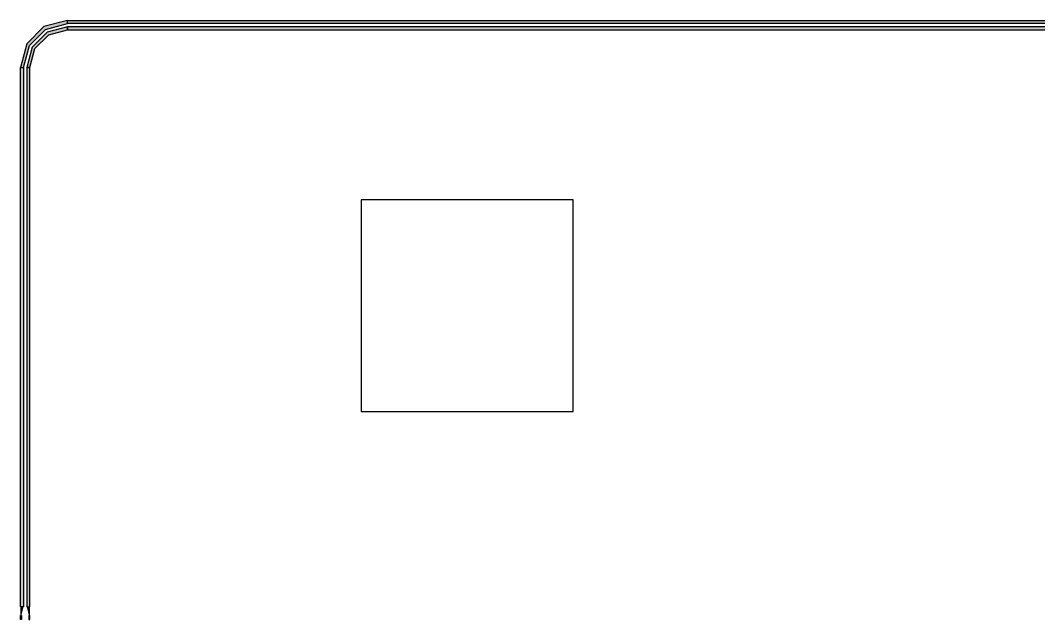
# Model space of a CAD drawing. Extents: x -200 to 7200, y -200 to 2100.
# Drawn here: x 5239.2 to 5719.7, y 951.8 to 1234.8 of the extents above; entities that cross this region are included whole.
import ezdxf

# ---------------------------------------------------------------- set-up
doc = ezdxf.new("R2010")
doc.units = 0
doc.header["$MEASUREMENT"] = 0
doc.layers.get('0').update_dxf_attribs({"linetype": 'CONTINUOUS'})
doc.layers.add('VIA', color=3, linetype='CONTINUOUS')

# ---------------------------------------------------------------- blocks, each defined once
blk = doc.blocks.new('R2C1BVIA')
at = {"layer": 'VIA'}
blk.add_lwpolyline([(5400, 1150), (5400, 1050), (5500, 1050), (5500, 1150), (5400, 1150)], dxfattribs=at)
blk = doc.blocks.new('R2C1B')
for points in [[(5261.49, 1234.75), (5250.36, 1231.77), (5242.22, 1223.63), (5239.24, 1212.5), (5240.74, 1212.5), (5243.52, 1222.88), (5251.11, 1230.47), (5261.49, 1233.25), (5261.49, 1234.75)], [(5980, 1233.25), (5261.49, 1233.25), (5261.49, 1234.75), (5980, 1234.75), (5980, 1233.25)], [(5261.49, 1231.75), (5251.86, 1229.17), (5244.82, 1222.13), (5242.24, 1212.5), (5243.74, 1212.5), (5246.11, 1221.38), (5252.61, 1227.87), (5261.49, 1230.25), (5261.49, 1231.75)], [(5980, 1231.75), (5261.49, 1231.75), (5261.49, 1230.25), (5980, 1230.25), (5980, 1231.75)], [(5240.74, 1212.5), (5240.74, 957.75), (5239.24, 957.75), (5239.24, 1212.5), (5240.74, 1212.5)], [(5242.24, 1212.5), (5242.24, 957.75), (5243.74, 957.75), (5243.74, 1212.5), (5242.24, 1212.5)], [(5239.74, 953.75), (5239.74, 951.75), (5239.24, 951.75), (5239.24, 953.75), (5239.74, 953.75)], [(5243.24, 953.75), (5243.24, 951.75), (5243.74, 951.75), (5243.74, 953.75), (5243.24, 953.75)]]:
    blk.add_lwpolyline(points)
for points in [[(5261.49, 1233.25), (5261.49, 1234.75), (5251.11, 1230.47), (5250.36, 1231.77)], [(5980, 1233.25), (5261.49, 1233.25), (5980, 1234.75), (5261.49, 1234.75)], [(5251.11, 1230.47), (5250.36, 1231.77), (5243.52, 1222.88), (5242.22, 1223.63)], [(5261.49, 1230.25), (5261.49, 1231.75), (5252.61, 1227.87), (5251.86, 1229.17)], [(5980, 1231.75), (5261.49, 1231.75), (5980, 1230.25), (5261.49, 1230.25)], [(5252.61, 1227.87), (5251.86, 1229.17), (5246.11, 1221.38), (5244.82, 1222.13)], [(5243.52, 1222.88), (5242.22, 1223.63), (5240.74, 1212.5), (5239.24, 1212.5)], [(5246.11, 1221.38), (5244.82, 1222.13), (5243.74, 1212.5), (5242.24, 1212.5)], [(5240.74, 1212.5), (5240.74, 957.75), (5239.24, 1212.5), (5239.24, 957.75)], [(5242.24, 1212.5), (5242.24, 957.75), (5243.74, 1212.5), (5243.74, 957.75)], [(5240.74, 957.75), (5239.74, 953.75), (5239.24, 957.75), (5239.24, 953.75)], [(5242.24, 957.75), (5243.24, 953.75), (5243.74, 957.75), (5243.74, 953.75)], [(5239.74, 953.75), (5239.74, 951.75), (5239.24, 953.75), (5239.24, 951.75)], [(5243.24, 953.75), (5243.24, 951.75), (5243.74, 953.75), (5243.74, 951.75)]]:
    blk.add_solid(points)

msp = doc.modelspace()

# ---------------------------------------------------------------- block references
msp.add_blockref('R2C1B', (0, 0))
at = {"layer": 'VIA'}
msp.add_blockref('R2C1BVIA', (0, 0), dxfattribs=at)

doc.saveas('drawing.dxf')
